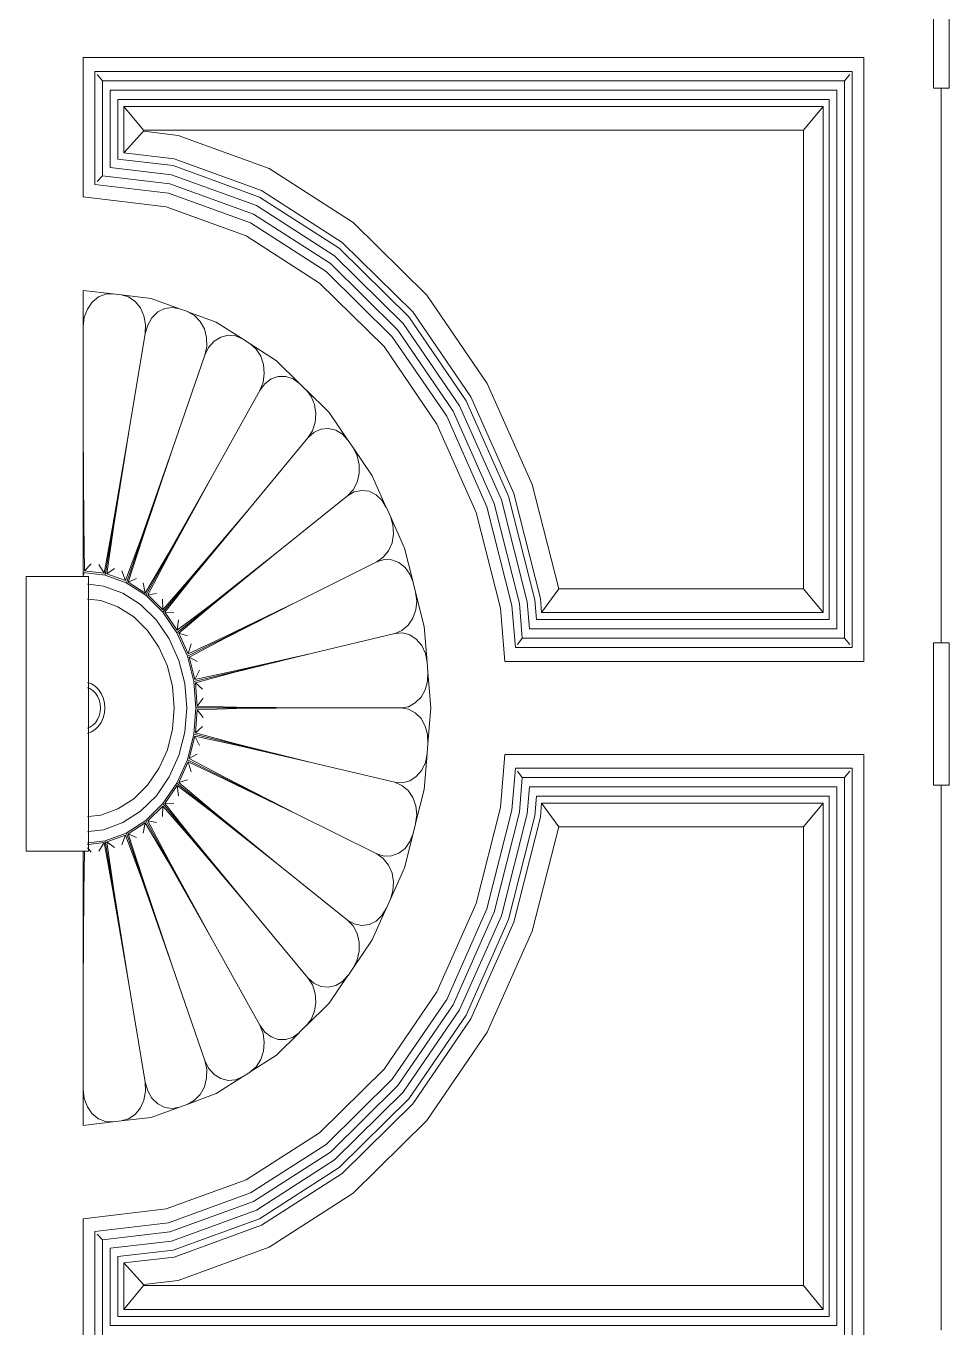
# Model space of a CAD drawing. Header units: millimetres. Extents: x 1832547 to 2001569, y -558009 to -417808.
# Drawn here: x 1889162 to 1890050, y -526760 to -525507 of the extents above; entities that cross this region are included whole.
import ezdxf

# ---------------------------------------------------------------- set-up
doc = ezdxf.new("R2010")
doc.units = ezdxf.units.MM
doc.header["$MEASUREMENT"] = 0
doc.layers.add('CA.noi that 15', color=15, linetype='CONTINUOUS', lineweight=9)

msp = doc.modelspace()

# ---------------------------------------------------------------- linework, layer by layer
at = {"layer": 'CA.noi that 15'}
for p, q in [((1890035.5, -525430.3), (1890035.5, -525567.1)), ((1890050.4, -525430.3), (1890050.4, -525567.1)), ((1889217.2, -525537.6), (1889217.2, -525671.7)), ((1889968.5, -525537.6), (1889217.2, -525537.6)), ((1889968.5, -525537.6), (1889968.5, -526118.8)), ((1889228.4, -525551), (1889957.3, -525551)), ((1889228.4, -525659.6), (1889228.4, -525551)), ((1889235.8, -525560), (1889230.8, -525553.9)), ((1889949.9, -525560), (1889954.9, -525553.9)), ((1889957.3, -525551), (1889957.3, -526105.3)), ((1889235.8, -525560), (1889949.9, -525560)), ((1889235.8, -525651.5), (1889235.8, -525560)), ((1889243.3, -525643.4), (1889243.3, -525568.9)), ((1889243.3, -525568.9), (1889942.4, -525568.9)), ((1889942.4, -525568.9), (1889942.4, -526087.5)), ((1889949.9, -525560), (1889949.9, -526096.4)), ((1890035.5, -525567.1), (1890042.9, -525567.1)), ((1890042.9, -526100.9), (1890042.9, -525567.1)), ((1890042.9, -525567.1), (1890050.4, -525567.1)), ((1889250.7, -525635.3), (1889250.7, -525577.9)), ((1889250.7, -525577.9), (1889935, -525577.9)), ((1889935, -525577.9), (1889935, -526078.5)), ((1889256.3, -525584.6), (1889275.3, -525607.4)), ((1889256.3, -525584.6), (1889256.3, -525629.2)), ((1889929.4, -525584.6), (1889256.3, -525584.6)), ((1889929.4, -525584.6), (1889910.4, -525607.4)), ((1889929.4, -526071.8), (1889929.4, -525584.6)), ((1889256.3, -525629.2), (1889275.3, -525608.5)), ((1889275.3, -525607.4), (1889910.4, -525607.4)), ((1889275.3, -525608.5), (1889275.3, -525607.4)), ((1889308.5, -525612.5), (1889275.3, -525608.5)), ((1889910.4, -525607.4), (1889910.4, -526049)), ((1889396.2, -525644.4), (1889308.5, -525612.5)), ((1889256.3, -525629.2), (1889304.8, -525634.9)), ((1889302.2, -525650.3), (1889243.3, -525643.4)), ((1889303.7, -525641.5), (1889250.7, -525635.3)), ((1889386.8, -525671.8), (1889303.7, -525641.5)), ((1889304.8, -525634.9), (1889388.9, -525665.6)), ((1889477.1, -525696.3), (1889396.2, -525644.4)), ((1889235.8, -525651.5), (1889230.8, -525657)), ((1889300.7, -525659.2), (1889235.8, -525651.5)), ((1889381.1, -525688.4), (1889300.7, -525659.2)), ((1889383.9, -525680.1), (1889302.2, -525650.3)), ((1889217.2, -525671.7), (1889297.1, -525681.2)), ((1889299.3, -525668), (1889228.4, -525659.6)), ((1889378.2, -525696.7), (1889299.3, -525668)), ((1889463.4, -525721), (1889386.8, -525671.8)), ((1889388.9, -525665.6), (1889466.5, -525715.4)), ((1889297.1, -525681.2), (1889373.9, -525709.2)), ((1889459.2, -525728.5), (1889383.9, -525680.1)), ((1889450.9, -525743.4), (1889378.2, -525696.7)), ((1889455.1, -525735.9), (1889381.1, -525688.4)), ((1889548, -525766.2), (1889477.1, -525696.3)), ((1889373.9, -525709.2), (1889444.7, -525754.6)), ((1889530.5, -525787.2), (1889463.4, -525721)), ((1889466.5, -525715.4), (1889534.5, -525782.4)), ((1889525.2, -525793.5), (1889459.2, -525728.5)), ((1889514.6, -525806.2), (1889450.9, -525743.4)), ((1889519.9, -525799.9), (1889455.1, -525735.9)), ((1889444.7, -525754.6), (1889506.7, -525815.8)), ((1889245.8, -525765), (1889217.2, -525761.6)), ((1889217.2, -525761.6), (1889217.2, -525796.1)), ((1889231.8, -525768), (1889225.8, -525772.9)), ((1889238.6, -525765.3), (1889231.8, -525768)), ((1889245.8, -525765), (1889238.6, -525765.3)), ((1889245.8, -525765), (1889253.9, -525765.9)), ((1889282.5, -525769.3), (1889253.9, -525765.9)), ((1889253.9, -525765.9), (1889260.9, -525767.9)), ((1889267.2, -525772.2), (1889260.9, -525767.9)), ((1889272.3, -525778.4), (1889267.2, -525772.2)), ((1889310, -525779.3), (1889282.5, -525769.3)), ((1889606.1, -525851.3), (1889548, -525766.2)), ((1889221.2, -525779.6), (1889218.2, -525787.5)), ((1889225.8, -525772.9), (1889221.2, -525779.6)), ((1889275.7, -525786), (1889272.3, -525778.4)), ((1889289.1, -525782.4), (1889283.4, -525787.9)), ((1889295.7, -525779), (1889289.1, -525782.4)), ((1889302.9, -525778), (1889295.7, -525779)), ((1889310, -525779.3), (1889302.9, -525778)), ((1889310, -525779.3), (1889317.8, -525782.1)), ((1889310, -525779.3), (1889310, -525779.3)), ((1889317.8, -525782.1), (1889317.8, -525782.2)), ((1889345.3, -525792.2), (1889317.8, -525782.2)), ((1889317.8, -525782.2), (1889324.3, -525785.8)), ((1889534.5, -525782.4), (1889590.3, -525864.1)), ((1889217.2, -525796.1), (1889218.2, -525787.5)), ((1889217.2, -525796.1), (1889217.2, -525796.1)), ((1889217.2, -525894.6), (1889217.2, -525796.1)), ((1889277.3, -525794.5), (1889275.7, -525786)), ((1889276.9, -525803.1), (1889277.3, -525794.5)), ((1889276.9, -525803.1), (1889279.3, -525795)), ((1889283.4, -525787.9), (1889279.3, -525795)), ((1889329.8, -525791.5), (1889324.3, -525785.8)), ((1889333.8, -525798.7), (1889329.8, -525791.5)), ((1889370.6, -525808.4), (1889345.3, -525792.2)), ((1889579.4, -525872.8), (1889525.2, -525793.5)), ((1889585.6, -525867.8), (1889530.5, -525787.2)), ((1889260.9, -525899.8), (1889276.9, -525803.2)), ((1889276.9, -525803.1), (1889276.9, -525803.2)), ((1889335.9, -525807), (1889333.8, -525798.7)), ((1889336.1, -525815.7), (1889335.9, -525807)), ((1889349.6, -525806.6), (1889343.2, -525810.6)), ((1889356.6, -525804.8), (1889349.6, -525806.6)), ((1889363.8, -525805.4), (1889356.6, -525804.8)), ((1889370.6, -525808.4), (1889363.8, -525805.4)), ((1889370.6, -525808.4), (1889377.8, -525813)), ((1889370.6, -525808.4), (1889370.6, -525808.4)), ((1889567, -525882.8), (1889514.6, -525806.2)), ((1889573.2, -525877.8), (1889519.9, -525799.9)), ((1889334.3, -525824), (1889336.1, -525815.7)), ((1889334.3, -525824), (1889337.9, -525816.6)), ((1889343.2, -525810.6), (1889337.9, -525816.6)), ((1889377.8, -525813), (1889377.8, -525813.1)), ((1889403.1, -525829.3), (1889377.8, -525813.1)), ((1889377.8, -525813.1), (1889383.6, -525818.1)), ((1889388.1, -525825), (1889383.6, -525818.1)), ((1889506.7, -525815.8), (1889557.6, -525890.3)), ((1889302.9, -525915.1), (1889334.3, -525824.1)), ((1889334.3, -525824), (1889334.3, -525824.1)), ((1889334.3, -525824), (1889334.3, -525824.1)), ((1889390.8, -525833), (1889388.1, -525825)), ((1889391.5, -525841.6), (1889390.8, -525833)), ((1889425.3, -525851.2), (1889403.1, -525829.3)), ((1889390.3, -525850.2), (1889391.5, -525841.6)), ((1889398.1, -525846.9), (1889392, -525851.5)), ((1889405, -525844.4), (1889398.1, -525846.9)), ((1889412.2, -525844.4), (1889405, -525844.4)), ((1889419.2, -525846.7), (1889412.2, -525844.4)), ((1889425.3, -525851.2), (1889419.2, -525846.7)), ((1889341.6, -525939.9), (1889387.2, -525858)), ((1889387.2, -525858), (1889390.3, -525850.2)), ((1889387.2, -525858), (1889392, -525851.5)), ((1889387.2, -525858), (1889387.2, -525858)), ((1889425.3, -525851.2), (1889431.6, -525857.4)), ((1889425.3, -525851.2), (1889425.3, -525851.2)), ((1889431.6, -525857.4), (1889431.7, -525857.4)), ((1889453.8, -525879.3), (1889431.7, -525857.4)), ((1889431.7, -525857.4), (1889436.5, -525863.8)), ((1889649.4, -525948.5), (1889606.1, -525851.3)), ((1889439.7, -525871.5), (1889436.5, -525863.8)), ((1889441.1, -525880), (1889439.7, -525871.5)), ((1889626.6, -525959.8), (1889585.6, -525867.8)), ((1889590.3, -525864.1), (1889631.7, -525957.2)), ((1889440.4, -525888.7), (1889441.1, -525880)), ((1889472, -525905.9), (1889453.8, -525879.3)), ((1889605.8, -525970.1), (1889567, -525882.8)), ((1889612.7, -525966.7), (1889573.2, -525877.8)), ((1889619.6, -525963.2), (1889579.4, -525872.8)), ((1889217.2, -525894.6), (1889217.2, -526033.2)), ((1889217.8, -525986.3), (1889217.2, -525894.6)), ((1889217.2, -525894.6), (1889217.2, -526033.1)), ((1889433.5, -525903.7), (1889437.8, -525896.8)), ((1889437.8, -525896.8), (1889440.4, -525888.7)), ((1889446, -525895.3), (1889439.3, -525898.5)), ((1889453.2, -525894.6), (1889446, -525895.3)), ((1889460.3, -525896.2), (1889453.2, -525894.6)), ((1889466.7, -525900.1), (1889460.3, -525896.2)), ((1889557.6, -525890.3), (1889595.5, -525975.3)), ((1889260.9, -525899.8), (1889238.4, -526035.6)), ((1889245.5, -525989.6), (1889260.9, -525899.8)), ((1889246.5, -525989.8), (1889260.9, -525899.8)), ((1889375.5, -525973.4), (1889433.5, -525903.7)), ((1889433.5, -525903.7), (1889439.3, -525898.5)), ((1889433.5, -525903.7), (1889433.5, -525903.7)), ((1889472, -525905.9), (1889466.7, -525900.1)), ((1889472.1, -525906), (1889472, -525905.9)), ((1889472.1, -525906), (1889477.2, -525913.5)), ((1889302.9, -525915.1), (1889258.8, -526043.1)), ((1889273.2, -525999.5), (1889302.9, -525915.1)), ((1889274.2, -526000), (1889302.9, -525915.1)), ((1889477.2, -525913.5), (1889477.2, -525913.6)), ((1889495.4, -525940.2), (1889477.2, -525913.6)), ((1889477.2, -525913.6), (1889481, -525920.9)), ((1889482.9, -525929.3), (1889481, -525920.9)), ((1889482.8, -525937.9), (1889482.9, -525929.3)), ((1889341.6, -525939.9), (1889277.5, -526055.1)), ((1889298.7, -526015.8), (1889341.6, -525939.9)), ((1889299.6, -526016.5), (1889341.6, -525939.9)), ((1889476.9, -525953.6), (1889480.8, -525946.3)), ((1889480.8, -525946.3), (1889482.8, -525937.9)), ((1889508.9, -525970.5), (1889495.4, -525940.2)), ((1889403.3, -526014.1), (1889471.5, -525959.4)), ((1889471.6, -525959.3), (1889471.5, -525959.4)), ((1889471.6, -525959.3), (1889476.9, -525953.6)), ((1889471.6, -525959.3), (1889478, -525955.6)), ((1889485.2, -525954.1), (1889478, -525955.6)), ((1889492.3, -525955), (1889485.2, -525954.1)), ((1889499, -525958.3), (1889492.3, -525955)), ((1889504.7, -525963.6), (1889499, -525958.3)), ((1889651.8, -526059.6), (1889626.6, -525959.8)), ((1889631.7, -525957.2), (1889657.3, -526058.3)), ((1889674.8, -526049), (1889649.4, -525948.5)), ((1889508.9, -525970.5), (1889504.7, -525963.6)), ((1889509, -525970.6), (1889508.9, -525970.5)), ((1889509, -525970.6), (1889512.8, -525979.2)), ((1889629.8, -526064.9), (1889605.8, -525970.1)), ((1889637.1, -526063.1), (1889612.7, -525966.7)), ((1889644.4, -526061.4), (1889619.6, -525963.2)), ((1889375.5, -525973.4), (1889294, -526071.3)), ((1889321.1, -526037.7), (1889375.5, -525973.4)), ((1889321.9, -526038.6), (1889375.5, -525973.4)), ((1889512.8, -525979.2), (1889512.8, -525979.3)), ((1889526.4, -526009.7), (1889512.8, -525979.3)), ((1889512.8, -525979.3), (1889515.3, -525987.4)), ((1889595.5, -525975.3), (1889618.8, -526067.5)), ((1889218.6, -526031.6), (1889217.8, -525986.3)), ((1889237.3, -526033.8), (1889245.5, -525989.6)), ((1889240, -526034.5), (1889246.5, -525989.8)), ((1889514.4, -526004.5), (1889515.8, -525996)), ((1889515.8, -525996), (1889515.3, -525987.4)), ((1889257.9, -526041), (1889273.2, -525999.5)), ((1889260.5, -526042.3), (1889274.2, -526000)), ((1889511, -526012.2), (1889514.4, -526004.5)), ((1889534.7, -526042.6), (1889526.4, -526009.7)), ((1889277, -526052.9), (1889298.7, -526015.8)), ((1889279.4, -526054.8), (1889299.6, -526016.5)), ((1889403.3, -526014.1), (1889307.4, -526091.1)), ((1889339.6, -526064.5), (1889403.3, -526014.1)), ((1889340.2, -526065.6), (1889403.3, -526014.1)), ((1889424, -526060.6), (1889499.8, -526022.9)), ((1889499.8, -526022.9), (1889506, -526018.5)), ((1889499.8, -526022.9), (1889506.8, -526020.7)), ((1889506, -526018.5), (1889511, -526012.2)), ((1889514, -526020.9), (1889506.8, -526020.7)), ((1889520.9, -526023.5), (1889514, -526020.9)), ((1889238.4, -526035.6), (1889217.2, -526033.2)), ((1889217.2, -526033.2), (1889217.2, -526036.9)), ((1889218.3, -526034.6), (1889217.2, -526033.2)), ((1889218.6, -526031.6), (1889224.9, -526024.7)), ((1889218.6, -526031.6), (1889237.3, -526033.8)), ((1889237.3, -526033.8), (1889232.2, -526025.6)), ((1889240, -526034.5), (1889247.3, -526029.2)), ((1889240, -526034.5), (1889257.9, -526041)), ((1889257.9, -526041), (1889254.3, -526031.7)), ((1889526.9, -526028.3), (1889520.9, -526023.5)), ((1889531.7, -526034.8), (1889526.9, -526028.3)), ((1889534.7, -526042.6), (1889531.7, -526034.8)), ((1889162.2, -526301.4), (1889162.2, -526036.9)), ((1889162.2, -526036.9), (1889217.2, -526036.9)), ((1889217.2, -526036.9), (1889222.2, -526036.9)), ((1889221.2, -526044.3), (1889222.2, -526044.5)), ((1889222.2, -526044.5), (1889222.2, -526036.9)), ((1889222.2, -526044.5), (1889236.6, -526046.2)), ((1889222.2, -526058.8), (1889222.2, -526044.5)), ((1889236.6, -526046.2), (1889255.3, -526053)), ((1889258.7, -526043.1), (1889238.4, -526035.6)), ((1889277.5, -526055.1), (1889258.7, -526043.1)), ((1889260.5, -526042.3), (1889268.6, -526038.8)), ((1889260.5, -526042.3), (1889277, -526052.9)), ((1889277, -526052.9), (1889275, -526043)), ((1889293.9, -526069), (1889321.1, -526037.7)), ((1889295.9, -526071.4), (1889321.9, -526038.6)), ((1889534.7, -526042.7), (1889534.7, -526042.6)), ((1889534.7, -526042.7), (1889537.1, -526052)), ((1889221.2, -526058.7), (1889222.2, -526058.8)), ((1889222.2, -526058.8), (1889234.3, -526060.2)), ((1889222.2, -526139.2), (1889222.2, -526058.8)), ((1889234.3, -526060.2), (1889250.7, -526066.2)), ((1889255.3, -526053), (1889272.5, -526064)), ((1889293.9, -526071.3), (1889277.5, -526055.1)), ((1889279.4, -526054.8), (1889287.8, -526053.3)), ((1889279.4, -526054.8), (1889293.9, -526069)), ((1889293.9, -526069), (1889293.4, -526058.8)), ((1889537.1, -526052), (1889537.1, -526052.1)), ((1889545.4, -526085.1), (1889537.1, -526052.1)), ((1889537.1, -526052.1), (1889538.2, -526060.6)), ((1889653.3, -526078.5), (1889651.8, -526059.6)), ((1889657.3, -526058.3), (1889658.4, -526071.8)), ((1889674.8, -526049), (1889658.4, -526071.8)), ((1889910.4, -526049), (1889674.8, -526049)), ((1889929.4, -526071.8), (1889910.4, -526049)), ((1889250.7, -526066.2), (1889265.9, -526075.9)), ((1889272.5, -526064), (1889287.6, -526078.9)), ((1889307.4, -526091.1), (1889293.9, -526071.3)), ((1889307.7, -526088.8), (1889295.9, -526071.4)), ((1889295.9, -526071.4), (1889304.4, -526071.9)), ((1889307.7, -526088.8), (1889339.6, -526064.5)), ((1889309.3, -526091.6), (1889340.2, -526065.6)), ((1889424, -526060.6), (1889317.5, -526113.6)), ((1889353.3, -526095.1), (1889424, -526060.6)), ((1889353.7, -526096.3), (1889424, -526060.6)), ((1889534.5, -526077.2), (1889537.3, -526069.2)), ((1889537.3, -526069.2), (1889538.2, -526060.6)), ((1889618.8, -526067.5), (1889623, -526118.8)), ((1889633.1, -526105.3), (1889629.8, -526064.9)), ((1889639.8, -526096.4), (1889637.1, -526063.1)), ((1889646.6, -526087.5), (1889644.4, -526061.4)), ((1889658.4, -526071.8), (1889929.4, -526071.8)), ((1889265.9, -526075.9), (1889279.2, -526089)), ((1889287.6, -526078.9), (1889300, -526097)), ((1889307.7, -526088.8), (1889309, -526078.7)), ((1889524, -526088.9), (1889529.9, -526083.9)), ((1889529.9, -526083.9), (1889534.5, -526077.2)), ((1889548.2, -526119.3), (1889545.4, -526085.1)), ((1889935, -526078.5), (1889653.3, -526078.5)), ((1889279.2, -526089), (1889290.1, -526105)), ((1889300, -526097), (1889309.2, -526117.7)), ((1889317.5, -526113.6), (1889307.4, -526091.1)), ((1889318.1, -526111.4), (1889309.3, -526091.6)), ((1889309.3, -526091.6), (1889317.5, -526094.1)), ((1889318.1, -526111.4), (1889353.3, -526095.1)), ((1889319.2, -526114.6), (1889353.7, -526096.3)), ((1889436.7, -526111), (1889517.2, -526091.8)), ((1889517.3, -526091.8), (1889517.2, -526091.8)), ((1889517.3, -526091.8), (1889524, -526088.9)), ((1889517.3, -526091.8), (1889524.4, -526091.3)), ((1889531.5, -526093.2), (1889524.4, -526091.3)), ((1889537.8, -526097.3), (1889531.5, -526093.2)), ((1889543, -526103.4), (1889537.8, -526097.3)), ((1889639.8, -526096.4), (1889635.2, -526102.5)), ((1889949.9, -526096.4), (1889639.8, -526096.4)), ((1889942.4, -526087.5), (1889646.6, -526087.5)), ((1889949.9, -526096.4), (1889954.9, -526102.5)), ((1889290.1, -526105), (1889298.2, -526123.2)), ((1889318.1, -526111.4), (1889321, -526101.8)), ((1889546.5, -526111), (1889543, -526103.4)), ((1889957.3, -526105.3), (1889633.1, -526105.3)), ((1890035.5, -526100.9), (1890035.5, -526237.7)), ((1890042.9, -526100.9), (1890035.5, -526100.9)), ((1890050.4, -526100.9), (1890042.9, -526100.9)), ((1890050.4, -526100.9), (1890050.4, -526237.7)), ((1889309.2, -526117.7), (1889314.9, -526140.1)), ((1889323.6, -526138), (1889317.5, -526113.6)), ((1889324.6, -526136.1), (1889319.2, -526114.6)), ((1889319.2, -526114.6), (1889326.9, -526118.9)), ((1889436.7, -526111), (1889323.6, -526138)), ((1889361.8, -526128.2), (1889436.7, -526111)), ((1889362, -526129.5), (1889436.7, -526111)), ((1889548.2, -526119.3), (1889546.5, -526111)), ((1889548.2, -526119.4), (1889548.2, -526119.3)), ((1889548.2, -526119.4), (1889549, -526129.1)), ((1889623, -526118.8), (1889968.5, -526118.8)), ((1889298.2, -526123.2), (1889303.2, -526142.9)), ((1889324.6, -526136.1), (1889329, -526127.3)), ((1889324.6, -526136.1), (1889361.8, -526128.2)), ((1889325.2, -526139.4), (1889362, -526129.5)), ((1889549, -526129.2), (1889548.7, -526137.8)), ((1889549, -526129.1), (1889549, -526129.2)), ((1889551.8, -526163.5), (1889549, -526129.2)), ((1889221.2, -526138.9), (1889221.3, -526138.9)), ((1889221.2, -526144), (1889222.2, -526144.3)), ((1889221.3, -526138.9), (1889222.2, -526139.2)), ((1889222.2, -526139.2), (1889225.2, -526140.3)), ((1889222.2, -526144.3), (1889222.2, -526139.2)), ((1889222.2, -526144.3), (1889223.6, -526144.9)), ((1889222.2, -526182.6), (1889222.2, -526144.3)), ((1889223.6, -526144.9), (1889226.5, -526146.7)), ((1889225.2, -526140.3), (1889228.8, -526142.6)), ((1889226.5, -526146.7), (1889229.1, -526149.2)), ((1889228.8, -526142.6), (1889232, -526145.8)), ((1889232, -526145.8), (1889234.5, -526149.5)), ((1889303.2, -526142.9), (1889304.8, -526163.5)), ((1889314.9, -526140.1), (1889316.8, -526163.5)), ((1889325.7, -526163.5), (1889323.6, -526138)), ((1889327, -526161.8), (1889325.2, -526139.4)), ((1889325.2, -526139.4), (1889332, -526145.5)), ((1889542.4, -526153.2), (1889546.4, -526146)), ((1889546.4, -526146), (1889548.7, -526137.8)), ((1889229.1, -526149.2), (1889231.1, -526152.3)), ((1889231.1, -526152.3), (1889232.7, -526155.8)), ((1889232.7, -526155.8), (1889233.7, -526159.5)), ((1889233.7, -526159.5), (1889234, -526163.5)), ((1889234.5, -526149.5), (1889236.5, -526153.9)), ((1889236.5, -526153.9), (1889237.7, -526158.6)), ((1889237.7, -526158.6), (1889238.1, -526163.5)), ((1889327, -526161.8), (1889332.7, -526154.2)), ((1889530.2, -526162.3), (1889536.8, -526158.7)), ((1889536.8, -526158.7), (1889542.4, -526153.2)), ((1889232.7, -526171.2), (1889231.1, -526174.6)), ((1889233.7, -526167.4), (1889232.7, -526171.2)), ((1889234, -526163.5), (1889233.7, -526167.4)), ((1889236.5, -526173), (1889234.5, -526177.4)), ((1889237.7, -526168.3), (1889236.5, -526173)), ((1889238.1, -526163.5), (1889237.7, -526168.3)), ((1889304.8, -526163.5), (1889303.2, -526184)), ((1889316.8, -526163.5), (1889314.9, -526186.8)), ((1889323.6, -526188.9), (1889325.7, -526163.5)), ((1889327, -526165.2), (1889325.2, -526187.5)), ((1889441, -526163.5), (1889325.7, -526163.5)), ((1889327, -526161.8), (1889364.7, -526162.8)), ((1889364.7, -526164.1), (1889327, -526165.2)), ((1889327, -526165.2), (1889332.7, -526172.7)), ((1889364.7, -526162.8), (1889441, -526163.5)), ((1889364.7, -526164.1), (1889441, -526163.5)), ((1889441, -526163.5), (1889523.1, -526163.5)), ((1889523.1, -526163.5), (1889530.2, -526162.3)), ((1889523.1, -526163.5), (1889530.2, -526164.7)), ((1889536.8, -526168.2), (1889530.2, -526164.7)), ((1889542.4, -526173.7), (1889536.8, -526168.2)), ((1889549, -526197.7), (1889551.8, -526163.5)), ((1889222.2, -526182.6), (1889221.2, -526182.9)), ((1889223.6, -526182.1), (1889222.2, -526182.6)), ((1889222.2, -526187.7), (1889222.2, -526182.6)), ((1889226.5, -526180.2), (1889223.6, -526182.1)), ((1889228.8, -526184.3), (1889225.2, -526186.6)), ((1889229.1, -526177.7), (1889226.5, -526180.2)), ((1889232, -526181.2), (1889228.8, -526184.3)), ((1889231.1, -526174.6), (1889229.1, -526177.7)), ((1889234.5, -526177.4), (1889232, -526181.2)), ((1889303.2, -526184), (1889298.2, -526203.7)), ((1889325.2, -526187.5), (1889332, -526181.4)), ((1889546.4, -526180.9), (1889542.4, -526173.7)), ((1889548.7, -526189.1), (1889546.4, -526180.9)), ((1889221.3, -526188), (1889221.2, -526188)), ((1889222.2, -526187.7), (1889221.3, -526188)), ((1889225.2, -526186.6), (1889222.2, -526187.7)), ((1889222.2, -526268.1), (1889222.2, -526187.7)), ((1889314.9, -526186.8), (1889309.2, -526209.2)), ((1889317.5, -526213.3), (1889323.6, -526188.9)), ((1889324.6, -526190.8), (1889319.2, -526212.3)), ((1889436.7, -526215.9), (1889323.6, -526188.9)), ((1889324.6, -526190.8), (1889361.8, -526198.7)), ((1889324.6, -526190.8), (1889329, -526199.6)), ((1889325.2, -526187.5), (1889362, -526197.4)), ((1889362, -526197.4), (1889436.7, -526215.9)), ((1889549, -526197.8), (1889548.2, -526207.5)), ((1889549, -526197.7), (1889548.7, -526189.1)), ((1889549, -526197.8), (1889549, -526197.7)), ((1889298.2, -526203.7), (1889290.1, -526221.9)), ((1889309.2, -526209.2), (1889300, -526229.9)), ((1889319.2, -526212.3), (1889326.9, -526208)), ((1889361.8, -526198.7), (1889436.7, -526215.9)), ((1889545.4, -526241.9), (1889548.2, -526207.6)), ((1889548.2, -526207.6), (1889546.5, -526215.9)), ((1889548.2, -526207.5), (1889548.2, -526207.6)), ((1889623, -526208.2), (1889618.8, -526259.4)), ((1889968.5, -526208.2), (1889623, -526208.2)), ((1889968.5, -526789.3), (1889968.5, -526208.2)), ((1889290.1, -526221.9), (1889279.2, -526237.9)), ((1889307.4, -526235.9), (1889317.5, -526213.3)), ((1889309.3, -526235.3), (1889318.1, -526215.5)), ((1889424, -526266.3), (1889317.5, -526213.3)), ((1889318.1, -526215.5), (1889353.3, -526231.9)), ((1889318.1, -526215.5), (1889321, -526225.1)), ((1889319.2, -526212.3), (1889353.7, -526230.6)), ((1889436.7, -526215.9), (1889517.2, -526235.1)), ((1889543, -526223.5), (1889546.5, -526215.9)), ((1889633.1, -526221.6), (1889629.8, -526262)), ((1889957.3, -526221.6), (1889633.1, -526221.6)), ((1889957.3, -526775.9), (1889957.3, -526221.6)), ((1889300, -526229.9), (1889287.6, -526248)), ((1889293.9, -526255.6), (1889307.4, -526235.9)), ((1889403.3, -526312.8), (1889307.4, -526235.9)), ((1889309.3, -526235.3), (1889317.5, -526232.8)), ((1889309.3, -526235.3), (1889340.2, -526261.3)), ((1889353.3, -526231.9), (1889424, -526266.3)), ((1889353.7, -526230.6), (1889424, -526266.3)), ((1889517.2, -526235.1), (1889517.2, -526235.1)), ((1889517.2, -526235.1), (1889524.4, -526235.6)), ((1889517.2, -526235.1), (1889524, -526238)), ((1889524.4, -526235.6), (1889531.5, -526233.7)), ((1889531.5, -526233.7), (1889537.8, -526229.6)), ((1889537.8, -526229.6), (1889543, -526223.5)), ((1889639.8, -526230.5), (1889635.2, -526224.4)), ((1889639.8, -526230.5), (1889637.1, -526263.8)), ((1889949.9, -526230.5), (1889639.8, -526230.5)), ((1889949.9, -526230.5), (1889954.9, -526224.4)), ((1889949.9, -526766.9), (1889949.9, -526230.5)), ((1889279.2, -526237.9), (1889265.9, -526251)), ((1889287.6, -526248), (1889272.5, -526262.9)), ((1889307.7, -526238.1), (1889295.9, -526255.5)), ((1889307.7, -526238.1), (1889339.6, -526262.4)), ((1889307.7, -526238.1), (1889309, -526248.2)), ((1889529.9, -526243), (1889524, -526238)), ((1889534.5, -526249.7), (1889529.9, -526243)), ((1889537.1, -526274.8), (1889545.4, -526241.9)), ((1889646.6, -526239.4), (1889644.4, -526265.5)), ((1889942.4, -526239.4), (1889646.6, -526239.4)), ((1889653.3, -526248.4), (1889651.8, -526267.3)), ((1889935, -526248.4), (1889653.3, -526248.4)), ((1889935, -526749.1), (1889935, -526248.4)), ((1889942.4, -526758), (1889942.4, -526239.4)), ((1890035.5, -526237.7), (1890042.9, -526237.7)), ((1890042.9, -526762.5), (1890042.9, -526237.7)), ((1890042.9, -526237.7), (1890050.4, -526237.7)), ((1889250.7, -526260.7), (1889234.3, -526266.7)), ((1889265.9, -526251), (1889250.7, -526260.7)), ((1889277.5, -526271.8), (1889293.9, -526255.6)), ((1889279.4, -526272.2), (1889293.9, -526257.9)), ((1889293.9, -526257.9), (1889293.4, -526268.1)), ((1889321.1, -526289.2), (1889293.9, -526257.9)), ((1889375.5, -526353.5), (1889294, -526255.6)), ((1889295.9, -526255.5), (1889304.4, -526255)), ((1889321.9, -526288.3), (1889295.9, -526255.5)), ((1889537.3, -526257.7), (1889534.5, -526249.7)), ((1889538.2, -526266.3), (1889537.3, -526257.7)), ((1889618.8, -526259.4), (1889595.5, -526351.6)), ((1889657.3, -526268.6), (1889658.4, -526255.1)), ((1889658.4, -526255.1), (1889929.4, -526255.1)), ((1889674.8, -526277.9), (1889658.4, -526255.1)), ((1889929.4, -526255.1), (1889910.4, -526277.9)), ((1889929.4, -526255.1), (1889929.4, -526742.4)), ((1889222.2, -526268.1), (1889221.2, -526268.2)), ((1889234.3, -526266.7), (1889222.2, -526268.1)), ((1889222.2, -526282.5), (1889222.2, -526268.1)), ((1889272.5, -526262.9), (1889255.3, -526273.9)), ((1889258.7, -526283.9), (1889277.5, -526271.8)), ((1889341.6, -526387), (1889277.5, -526271.8)), ((1889299.6, -526310.4), (1889279.4, -526272.2)), ((1889279.4, -526272.2), (1889287.8, -526273.6)), ((1889339.6, -526262.4), (1889403.3, -526312.8)), ((1889340.2, -526261.3), (1889403.3, -526312.8)), ((1889424, -526266.3), (1889499.8, -526304)), ((1889537.1, -526274.8), (1889538.2, -526266.3)), ((1889629.8, -526262), (1889605.8, -526356.8)), ((1889637.1, -526263.8), (1889612.7, -526360.2)), ((1889644.4, -526265.5), (1889619.6, -526363.7)), ((1889651.8, -526267.3), (1889626.6, -526367.1)), ((1889631.7, -526369.7), (1889657.3, -526268.6)), ((1889222.2, -526282.5), (1889221.2, -526282.6)), ((1889236.6, -526280.8), (1889222.2, -526282.5)), ((1889222.2, -526293.2), (1889222.2, -526282.5)), ((1889255.3, -526273.9), (1889236.6, -526280.8)), ((1889238.4, -526291.3), (1889258.7, -526283.9)), ((1889240, -526292.5), (1889257.9, -526285.9)), ((1889257.9, -526285.9), (1889254.3, -526295.2)), ((1889273.2, -526327.4), (1889257.9, -526285.9)), ((1889302.9, -526411.8), (1889258.8, -526283.9)), ((1889260.5, -526284.6), (1889277, -526274)), ((1889274.2, -526326.9), (1889260.5, -526284.6)), ((1889260.5, -526284.6), (1889268.6, -526288.1)), ((1889277, -526274), (1889275, -526283.9)), ((1889298.7, -526311.1), (1889277, -526274)), ((1889526.4, -526317.3), (1889534.7, -526284.3)), ((1889534.7, -526284.3), (1889531.7, -526292.1)), ((1889537.1, -526274.9), (1889534.7, -526284.2)), ((1889534.7, -526284.2), (1889534.7, -526284.3)), ((1889537.1, -526274.9), (1889537.1, -526274.8)), ((1889674.8, -526277.9), (1889649.4, -526378.4)), ((1889910.4, -526277.9), (1889674.8, -526277.9)), ((1889910.4, -526719.5), (1889910.4, -526277.9)), ((1889221.2, -526293.3), (1889222.2, -526293.2)), ((1889221.2, -526295), (1889222.2, -526294.9)), ((1889221.2, -526298.1), (1889222.2, -526299.2)), ((1889222.2, -526293.2), (1889238.4, -526291.3)), ((1889222.2, -526294.9), (1889237.3, -526293.1)), ((1889222.2, -526294.9), (1889222.2, -526293.2)), ((1889222.2, -526299.2), (1889222.2, -526294.9)), ((1889237.3, -526293.1), (1889232.2, -526301.3)), ((1889245.5, -526337.3), (1889237.3, -526293.1)), ((1889260.9, -526427.1), (1889238.4, -526291.3)), ((1889240, -526292.5), (1889246.5, -526337.1)), ((1889240, -526292.5), (1889247.3, -526297.7)), ((1889375.5, -526353.5), (1889321.1, -526289.2)), ((1889375.5, -526353.5), (1889321.9, -526288.3)), ((1889526.9, -526298.7), (1889531.7, -526292.1)), ((1889162.2, -526301.4), (1889217.2, -526301.4)), ((1889217.2, -526301.4), (1889217.2, -526432.3)), ((1889218.5, -526301.4), (1889217.2, -526301.4)), ((1889218.5, -526301.4), (1889217.8, -526340.6)), ((1889222.2, -526301.4), (1889218.5, -526301.4)), ((1889222.2, -526299.2), (1889224.9, -526302.2)), ((1889222.2, -526301.4), (1889222.2, -526299.2)), ((1889341.6, -526387), (1889299.6, -526310.4)), ((1889499.8, -526304), (1889506.8, -526306.2)), ((1889499.8, -526304), (1889506, -526308.4)), ((1889511, -526314.7), (1889506, -526308.4)), ((1889506.8, -526306.2), (1889514, -526306)), ((1889514, -526306), (1889520.9, -526303.4)), ((1889520.9, -526303.4), (1889526.9, -526298.7)), ((1889341.6, -526387), (1889298.7, -526311.1)), ((1889403.3, -526312.8), (1889471.5, -526367.6)), ((1889514.4, -526322.4), (1889511, -526314.7)), ((1889512.8, -526347.6), (1889526.4, -526317.3)), ((1889515.8, -526330.9), (1889514.4, -526322.4)), ((1889302.9, -526411.8), (1889273.2, -526327.4)), ((1889302.9, -526411.8), (1889274.2, -526326.9)), ((1889515.3, -526339.6), (1889515.8, -526330.9)), ((1889217.8, -526340.6), (1889217.2, -526432.3)), ((1889260.9, -526427.1), (1889245.5, -526337.3)), ((1889260.9, -526427.1), (1889246.5, -526337.1)), ((1889512.8, -526347.7), (1889509, -526356.3)), ((1889512.8, -526347.6), (1889515.3, -526339.6)), ((1889512.8, -526347.7), (1889512.8, -526347.6)), ((1889375.5, -526353.5), (1889433.5, -526423.2)), ((1889495.4, -526386.7), (1889508.9, -526356.4)), ((1889508.9, -526356.4), (1889504.7, -526363.3)), ((1889509, -526356.3), (1889508.9, -526356.4)), ((1889595.5, -526351.6), (1889557.6, -526436.6)), ((1889605.8, -526356.8), (1889567, -526444.1)), ((1889612.7, -526360.2), (1889573.2, -526449.1)), ((1889471.6, -526367.6), (1889471.5, -526367.6)), ((1889471.6, -526367.6), (1889478, -526371.3)), ((1889471.6, -526367.6), (1889476.9, -526373.3)), ((1889480.8, -526380.7), (1889476.9, -526373.3)), ((1889478, -526371.3), (1889485.2, -526372.8)), ((1889485.2, -526372.8), (1889492.3, -526371.9)), ((1889492.3, -526371.9), (1889499, -526368.6)), ((1889499, -526368.6), (1889504.7, -526363.3)), ((1889619.6, -526363.7), (1889579.4, -526454.1)), ((1889626.6, -526367.1), (1889585.6, -526459.1)), ((1889590.3, -526462.8), (1889631.7, -526369.7)), ((1889482.8, -526389), (1889480.8, -526380.7)), ((1889649.4, -526378.4), (1889606.1, -526475.6)), ((1889341.6, -526387), (1889387.2, -526468.9)), ((1889477.2, -526413.3), (1889495.4, -526386.7)), ((1889481, -526406), (1889482.9, -526397.7)), ((1889482.9, -526397.7), (1889482.8, -526389)), ((1889477.2, -526413.3), (1889481, -526406)), ((1889302.9, -526411.8), (1889334.3, -526502.9)), ((1889433.5, -526423.2), (1889433.5, -526423.2)), ((1889433.5, -526423.2), (1889439.3, -526428.4)), ((1889433.5, -526423.2), (1889437.8, -526430.1)), ((1889453.8, -526447.6), (1889472, -526421)), ((1889472, -526421), (1889466.7, -526426.8)), ((1889472.1, -526420.9), (1889472, -526421)), ((1889477.2, -526413.4), (1889472.1, -526420.9)), ((1889477.2, -526413.4), (1889477.2, -526413.3)), ((1889217.2, -526432.3), (1889217.2, -526530.8)), ((1889260.9, -526427.1), (1889276.9, -526523.8)), ((1889440.4, -526438.2), (1889437.8, -526430.1)), ((1889439.3, -526428.4), (1889446, -526431.6)), ((1889446, -526431.6), (1889453.2, -526432.3)), ((1889453.2, -526432.3), (1889460.3, -526430.7)), ((1889460.3, -526430.7), (1889466.7, -526426.8)), ((1889431.7, -526469.5), (1889453.8, -526447.6)), ((1889439.7, -526455.4), (1889441.1, -526446.9)), ((1889441.1, -526446.9), (1889440.4, -526438.2)), ((1889557.6, -526436.6), (1889506.7, -526511.2)), ((1889567, -526444.1), (1889514.6, -526520.7)), ((1889436.5, -526463.2), (1889439.7, -526455.4)), ((1889573.2, -526449.1), (1889519.9, -526527)), ((1889579.4, -526454.1), (1889525.2, -526533.4)), ((1889585.6, -526459.1), (1889530.5, -526539.7)), ((1889387.2, -526468.9), (1889387.2, -526468.9)), ((1889387.2, -526468.9), (1889392, -526475.4)), ((1889387.2, -526468.9), (1889390.3, -526476.7)), ((1889431.6, -526469.5), (1889425.3, -526475.7)), ((1889431.6, -526469.5), (1889431.7, -526469.5)), ((1889431.7, -526469.5), (1889436.5, -526463.2)), ((1889534.5, -526544.5), (1889590.3, -526462.8)), ((1889391.5, -526485.3), (1889390.3, -526476.7)), ((1889390.8, -526493.9), (1889391.5, -526485.3)), ((1889392, -526475.4), (1889398.1, -526480)), ((1889398.1, -526480), (1889405, -526482.5)), ((1889403.1, -526497.6), (1889425.3, -526475.8)), ((1889405, -526482.5), (1889412.2, -526482.5)), ((1889412.2, -526482.5), (1889419.2, -526480.2)), ((1889425.3, -526475.8), (1889419.2, -526480.2)), ((1889425.3, -526475.7), (1889425.3, -526475.8)), ((1889606.1, -526475.6), (1889548, -526560.7)), ((1889377.8, -526513.8), (1889403.1, -526497.6)), ((1889388.1, -526501.9), (1889390.8, -526493.9)), ((1889334.3, -526502.9), (1889334.3, -526502.9)), ((1889334.3, -526502.9), (1889337.9, -526510.3)), ((1889334.3, -526502.9), (1889336.1, -526511.3)), ((1889335.9, -526519.9), (1889336.1, -526511.3)), ((1889337.9, -526510.3), (1889343.2, -526516.3)), ((1889377.8, -526513.8), (1889383.6, -526508.8)), ((1889383.6, -526508.8), (1889388.1, -526501.9)), ((1889506.7, -526511.2), (1889444.7, -526572.3)), ((1889276.9, -526523.8), (1889276.9, -526523.8)), ((1889276.9, -526523.8), (1889279.3, -526532)), ((1889276.9, -526523.8), (1889277.3, -526532.4)), ((1889333.8, -526528.2), (1889335.9, -526519.9)), ((1889343.2, -526516.3), (1889349.6, -526520.3)), ((1889345.3, -526534.7), (1889370.6, -526518.5)), ((1889349.6, -526520.3), (1889356.6, -526522.1)), ((1889356.6, -526522.1), (1889363.8, -526521.5)), ((1889370.6, -526518.5), (1889363.8, -526521.5)), ((1889377.8, -526513.9), (1889370.6, -526518.5)), ((1889370.6, -526518.5), (1889370.6, -526518.5)), ((1889377.8, -526513.9), (1889377.8, -526513.8)), ((1889514.6, -526520.7), (1889450.9, -526583.5)), ((1889217.2, -526530.8), (1889217.2, -526530.8)), ((1889217.2, -526530.8), (1889218.2, -526539.4)), ((1889217.2, -526530.8), (1889217.2, -526565.3)), ((1889275.7, -526540.9), (1889277.3, -526532.4)), ((1889279.3, -526532), (1889283.4, -526539)), ((1889317.8, -526544.8), (1889345.3, -526534.7)), ((1889324.3, -526541.1), (1889329.8, -526535.5)), ((1889329.8, -526535.5), (1889333.8, -526528.2)), ((1889519.9, -526527), (1889455.1, -526591)), ((1889525.2, -526533.4), (1889459.2, -526598.5)), ((1889218.2, -526539.4), (1889221.2, -526547.3)), ((1889221.2, -526547.3), (1889225.8, -526554)), ((1889267.2, -526554.7), (1889272.3, -526548.5)), ((1889272.3, -526548.5), (1889275.7, -526540.9)), ((1889282.5, -526557.6), (1889310, -526547.6)), ((1889283.4, -526539), (1889289.1, -526544.5)), ((1889289.1, -526544.5), (1889295.7, -526547.9)), ((1889295.7, -526547.9), (1889302.9, -526548.9)), ((1889310, -526547.6), (1889302.9, -526548.9)), ((1889317.8, -526544.8), (1889310, -526547.6)), ((1889310, -526547.6), (1889310, -526547.6)), ((1889317.8, -526544.8), (1889324.3, -526541.1)), ((1889317.8, -526544.8), (1889317.8, -526544.8)), ((1889530.5, -526539.7), (1889463.4, -526605.9)), ((1889466.5, -526611.5), (1889534.5, -526544.5)), ((1889225.8, -526554), (1889231.8, -526558.9)), ((1889231.8, -526558.9), (1889238.6, -526561.6)), ((1889245.8, -526562), (1889238.6, -526561.6)), ((1889253.9, -526561), (1889245.8, -526562)), ((1889253.9, -526561), (1889282.5, -526557.6)), ((1889253.9, -526561), (1889260.9, -526559)), ((1889260.9, -526559), (1889267.2, -526554.7)), ((1889548, -526560.7), (1889477.1, -526630.6)), ((1889217.2, -526565.3), (1889245.8, -526562)), ((1889444.7, -526572.3), (1889373.9, -526617.7)), ((1889450.9, -526583.5), (1889378.2, -526630.2)), ((1889455.1, -526591), (1889381.1, -526638.5)), ((1889459.2, -526598.5), (1889383.9, -526646.8)), ((1889463.4, -526605.9), (1889386.8, -526655.1)), ((1889388.9, -526661.3), (1889466.5, -526611.5)), ((1889373.9, -526617.7), (1889297.1, -526645.7)), ((1889378.2, -526630.2), (1889299.3, -526658.9)), ((1889477.1, -526630.6), (1889396.2, -526682.5)), ((1889297.1, -526645.7), (1889217.2, -526655.2)), ((1889381.1, -526638.5), (1889300.7, -526667.8)), ((1889383.9, -526646.8), (1889302.2, -526676.6)), ((1889217.2, -526655.2), (1889217.2, -526789.3)), ((1889299.3, -526658.9), (1889228.4, -526667.3)), ((1889386.8, -526655.1), (1889303.7, -526685.4)), ((1889304.8, -526692), (1889388.9, -526661.3)), ((1889228.4, -526667.3), (1889228.4, -526775.9)), ((1889235.8, -526675.4), (1889230.8, -526669.9)), ((1889300.7, -526667.8), (1889235.8, -526675.4)), ((1889235.8, -526675.4), (1889235.8, -526766.9)), ((1889302.2, -526676.6), (1889243.3, -526683.5)), ((1889243.3, -526683.5), (1889243.3, -526758)), ((1889303.7, -526685.4), (1889250.7, -526691.6)), ((1889396.2, -526682.5), (1889308.5, -526714.5)), ((1889250.7, -526691.6), (1889250.7, -526749.1)), ((1889256.3, -526697.7), (1889304.8, -526692)), ((1889256.3, -526697.7), (1889275.3, -526718.4)), ((1889256.3, -526742.4), (1889256.3, -526697.7)), ((1889256.3, -526742.4), (1889275.3, -526719.5)), ((1889308.5, -526714.5), (1889275.3, -526718.4)), ((1889275.3, -526718.4), (1889275.3, -526719.5)), ((1889275.3, -526719.5), (1889910.4, -526719.5)), ((1889929.4, -526742.4), (1889910.4, -526719.5)), ((1889250.7, -526749.1), (1889935, -526749.1)), ((1889929.4, -526742.4), (1889256.3, -526742.4)), ((1889243.3, -526758), (1889942.4, -526758))]:
    msp.add_line(p, q, dxfattribs=at)

doc.saveas('drawing.dxf')
